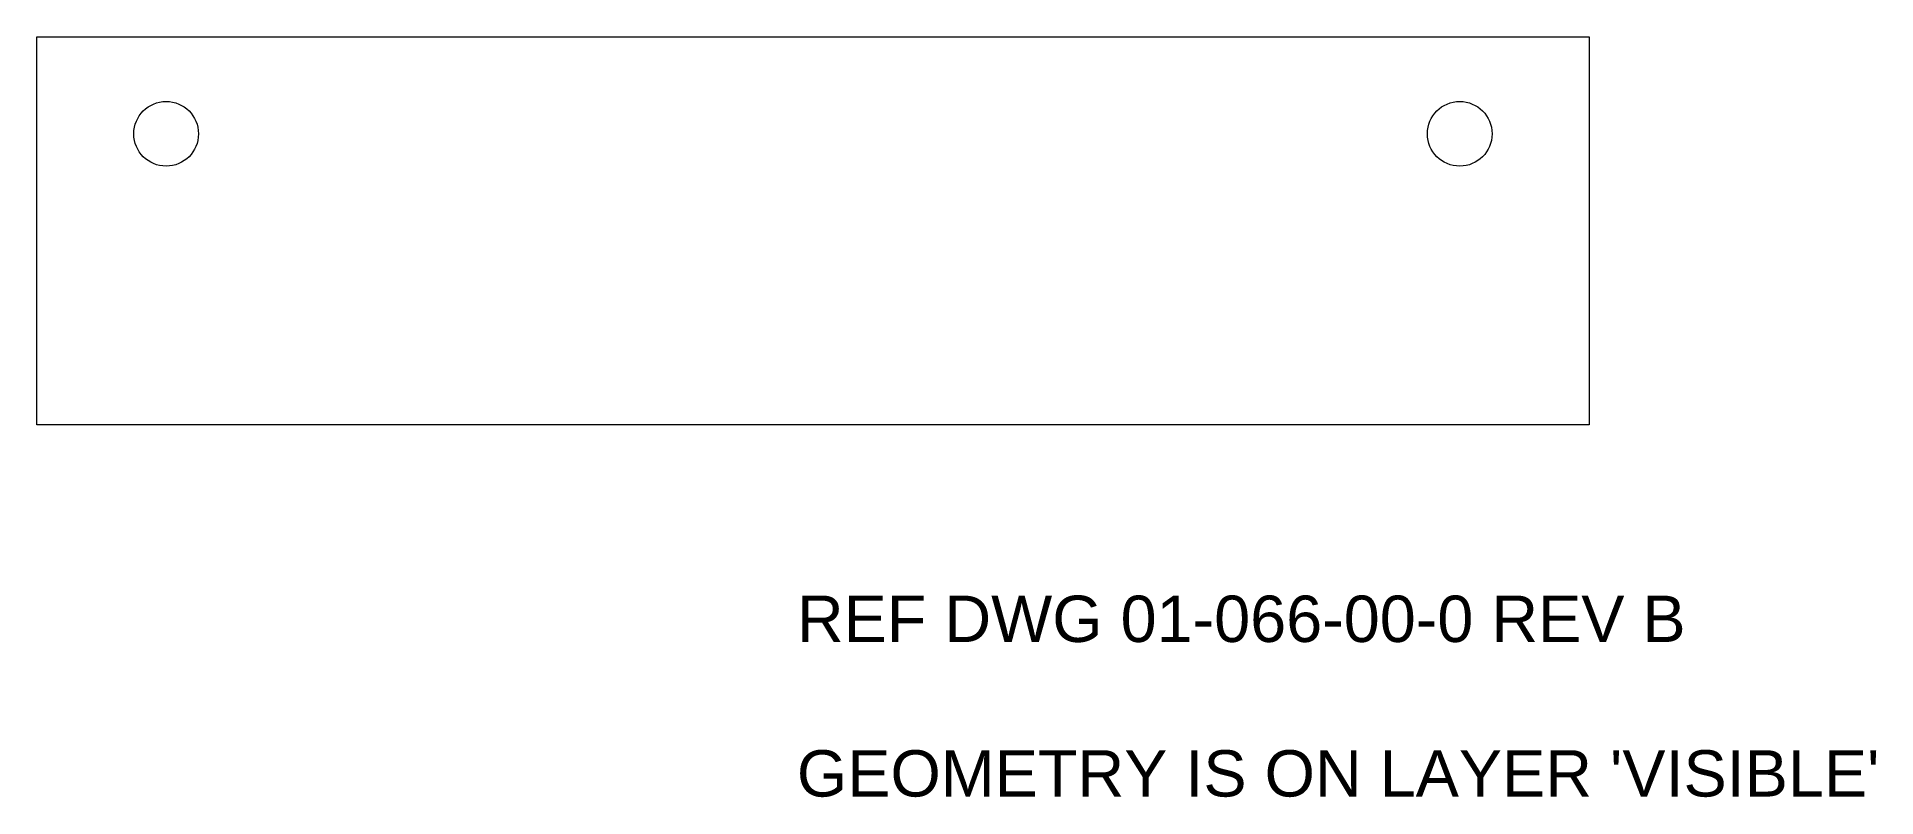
# Model space of a CAD drawing. Header units: inches. Extents: x -1.2 to 27.3, y 0 to 11.7.
import ezdxf

# ---------------------------------------------------------------- set-up
doc = ezdxf.new("R2010")
doc.units = ezdxf.units.IN
doc.header["$MEASUREMENT"] = 0
doc.layers.add('CONTINUOUS', color=7, linetype='Continuous', lineweight=0)
doc.layers.add('VISIBLE', color=7, linetype='Continuous', lineweight=0)
doc.styles.get("Standard").update_dxf_attribs({"font": 'txt', "height": 0.125})

msp = doc.modelspace()

# ---------------------------------------------------------------- linework, layer by layer
at = {"layer": 'VISIBLE'}
for p, q in [((-1.186, 11.748), (22.814, 11.748)), ((-1.186, 5.748), (-1.186, 11.748)), ((22.814, 11.748), (22.814, 5.748)), ((22.814, 5.748), (-1.186, 5.748))]:
    msp.add_line(p, q, dxfattribs=at)
for centre in [(0.814, 10.248), (20.814, 10.248)]:
    msp.add_circle(centre, 0.5, dxfattribs=at)

# ---------------------------------------------------------------- texts
at = {"layer": 'CONTINUOUS', "insert": (10.566, 3.109), "char_height": 0.71667, "attachment_point": 1}
msp.add_mtext("{\\fArial|b0|i0|c0|p0;\\C7;REF DWG 01-066-00-0 REV B}{\\fArial|b0|i0|c0|p0;\\C7;\\P}{\\fArial|b0|i0|c0|p0;\\C7;\\PGEOMETRY IS ON LAYER 'VISIBLE'}{\\fArial|b0|i0|c0|p0;\\C7;\\H0.125x;}", dxfattribs=at)

doc.saveas('drawing.dxf')
